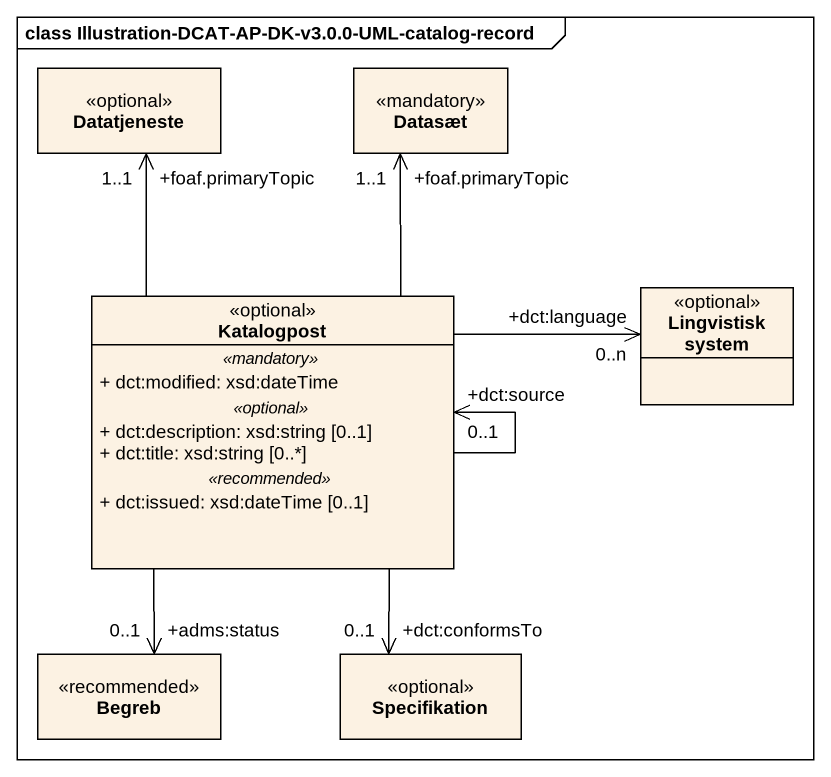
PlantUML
@startuml
mainframe class Illustration-DCAT-AP-DK-v3.0.0-UML-catalog-record
hide circle
hide empty members
skinparam classAttributeIconSize 0
class Datatjeneste <<optional>>
class Datasæt <<mandatory>>
class Katalogpost <<optional>> {
  .. <<mandatory>> ..
  + dct:modified: xsd:dateTime
  .. <<optional>> ..
  + dct:description: xsd:string [0..1]
  + dct:title: xsd:string [0..*]
  .. <<recommended>> ..
  + dct:issued: xsd:dateTime [0..1]
}
class "Lingvistisk system" as Lingvistisk_system <<optional>>
class Begreb <<recommended>>
class Specifikation <<optional>>
Katalogpost -up-> "+foaf.primaryTopic\n1..1" Datatjeneste
Katalogpost -up-> "+foaf.primaryTopic\n1..1" Datasæt
Katalogpost --> "+dct:source\n0..1" Katalogpost
Katalogpost -right-> "+dct:language\n0..n" Lingvistisk_system
Katalogpost --> "+adms:status\n0..1" Begreb
Katalogpost --> "+dct:conformsTo\n0..1" Specifikation
@enduml
